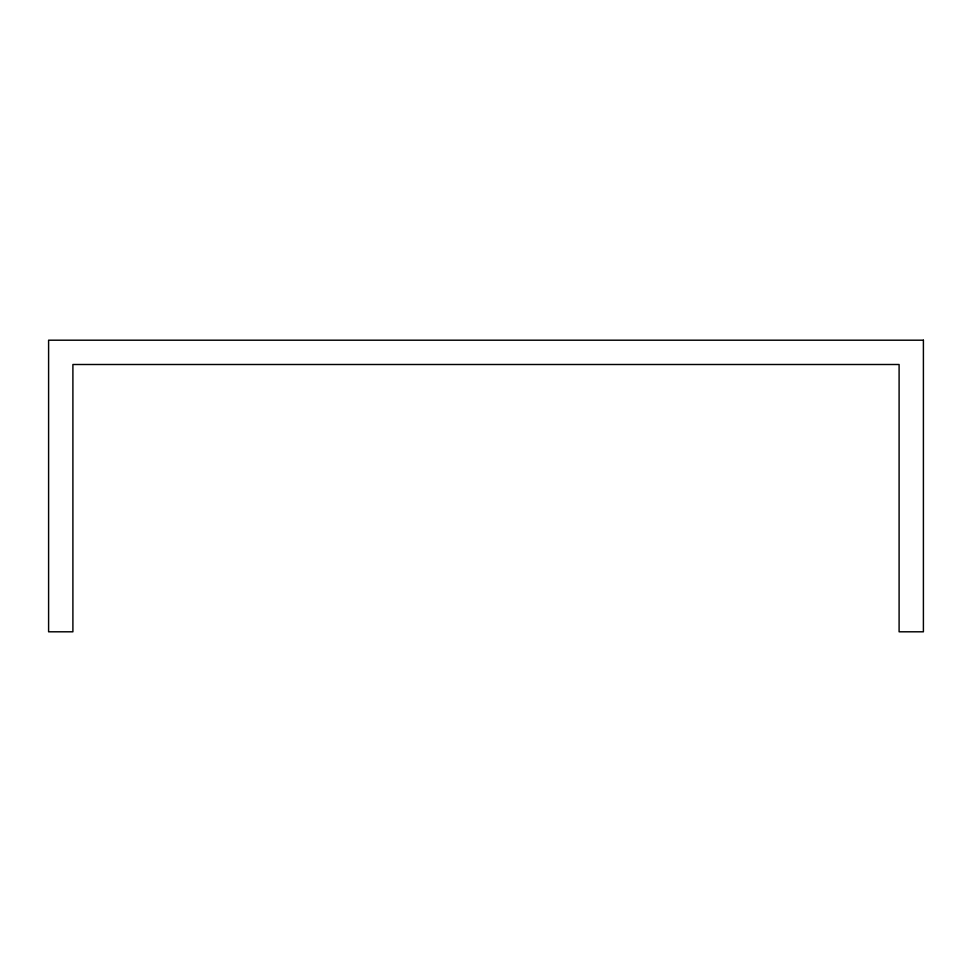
<?xml version="1.0" encoding="UTF-8"?>
<svg xmlns="http://www.w3.org/2000/svg" width="972" height="972" viewBox="0 0 972 972"><rect width="100%" height="100%" fill="white"/><g stroke="black" fill="none" stroke-linecap="round" stroke-linejoin="round"><path stroke-width="1.46" d="M923.4 340.2L48.6 340.2L48.6 631.8L72.9 631.8L72.9 364.5L899.1 364.5L899.1 631.8L923.4 631.8L923.4 340.2"/></g></svg>
